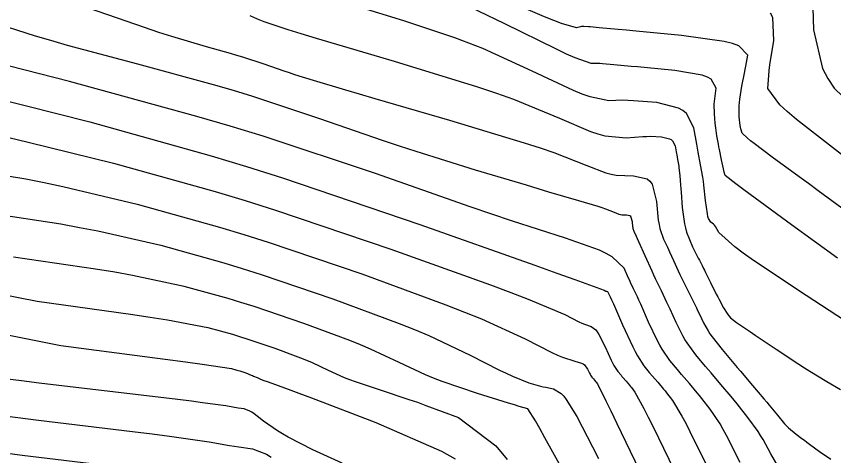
# Model space of a CAD drawing. Header units: metres. Extents: x 837476 to 838477, y 1189012 to 1191014.
# Drawn here: x 837847.02 to 837894.96, y 1189195.49 to 1189221.29 of the extents above; entities that cross this region are included whole.
import ezdxf

# ---------------------------------------------------------------- set-up
doc = ezdxf.new("R2010")
doc.units = ezdxf.units.M
doc.header["$LTSCALE"] = 0.3
doc.layers.add('COTAS 10', color=1, linetype='Continuous')
doc.layers.add('COTAS INT', color=252, linetype='Continuous')

msp = doc.modelspace()

# ---------------------------------------------------------------- linework, layer by layer
at = {"layer": 'COTAS 10'}
for points in [[(837850.729, 1189221.967), (837854.51, 1189220.655), (837855.357, 1189220.372), (837856.117, 1189220.125), (837858.14, 1189219.522), (837859.545, 1189219.139), (837859.915, 1189219.029), (837860.278, 1189218.918), (837861.521, 1189218.506), (837862.69, 1189218.103), (837863.005, 1189217.998), (837863.318, 1189217.896), (837864.418, 1189217.553), (837866.297, 1189216.997), (837867.1, 1189216.761), (837868.025, 1189216.49), (837872.39, 1189215.215), (837876.768, 1189213.891), (837877.702, 1189213.589), (837878.516, 1189213.315), (837880.451, 1189212.56), (837881.566, 1189212.117), (837881.863, 1189212.041), (837882.156, 1189211.985), (837883.17, 1189211.949), (837883.974, 1189211.777), (837884.134, 1189211.635), (837884.267, 1189211.453), (837884.522, 1189210.452), (837884.631, 1189209.341), (837884.672, 1189209.089), (837884.719, 1189208.861), (837884.926, 1189208.235), (837885.163, 1189207.757), (837885.228, 1189207.622), (837885.293, 1189207.485), (837885.523, 1189206.979), (837885.802, 1189206.373), (837885.897, 1189206.173), (837885.999, 1189205.96), (837886.435, 1189205.074), (837886.859, 1189204.213), (837886.955, 1189204.015), (837887.041, 1189203.835), (837887.274, 1189203.331), (837887.545, 1189202.856), (837887.656, 1189202.694), (837887.781, 1189202.519), (837888.364, 1189201.778), (837889.054, 1189200.95), (837889.248, 1189200.72), (837889.443, 1189200.49), (837890.156, 1189199.658), (837890.817, 1189198.883), (837890.979, 1189198.689), (837891.132, 1189198.504), (837891.607, 1189197.911), (837892.028, 1189197.416), (837892.147, 1189197.293), (837892.267, 1189197.176), (837892.705, 1189196.805), (837893.048, 1189196.549), (837893.186, 1189196.446), (837893.332, 1189196.338), (837893.484, 1189196.225), (837894.078, 1189195.785), (837894.734, 1189195.34)], [(837895.536, 1189213.071), (837892.722, 1189215.247), (837892.184, 1189215.71), (837891.75, 1189216.113), (837891.055, 1189217.066), (837891.099, 1189217.836), (837891.131, 1189218.124), (837891.172, 1189218.445), (837891.393, 1189219.875), (837891.335, 1189221.221), (837891.201, 1189221.489)], [(837844.098, 1189212.342), (837847.584, 1189211.771), (837848.647, 1189211.56), (837849.753, 1189211.325), (837854.098, 1189210.288), (837858.928, 1189208.939), (837860.34, 1189208.508), (837861.783, 1189208.052), (837867.26, 1189206.2), (837872.188, 1189204.39), (837873.285, 1189203.961), (837874.265, 1189203.563), (837876.838, 1189202.39), (837878.388, 1189201.6), (837878.723, 1189201.444), (837879.018, 1189201.315), (837879.742, 1189201.076), (837880.135, 1189200.97), (837880.222, 1189200.924), (837880.298, 1189200.872), (837880.491, 1189200.623), (837880.607, 1189200.373), (837880.634, 1189200.319), (837880.659, 1189200.272), (837880.733, 1189200.156), (837880.793, 1189200.083), (837880.827, 1189200.043), (837880.89, 1189199.97), (837880.954, 1189199.894), (837880.972, 1189199.872), (837880.991, 1189199.849), (837881.059, 1189199.763), (837881.556, 1189198.767), (837881.845, 1189198.17), (837882.2, 1189197.435), (837884.027, 1189193.621)], [(837866.102, 1189195.101), (837864.398, 1189195.885), (837862.947, 1189196.632), (837862.618, 1189196.819), (837862.319, 1189196.998), (837861.501, 1189197.575), (837860.952, 1189198.002), (837860.823, 1189198.087), (837860.704, 1189198.157), (837860.358, 1189198.289), (837860.024, 1189198.338), (837859.913, 1189198.356), (837859.793, 1189198.376), (837859.293, 1189198.462), (837857.934, 1189198.648), (837857.273, 1189198.732), (837856.488, 1189198.829), (837848.362, 1189199.805), (837847.323, 1189199.933), (837846.347, 1189200.054)]]:
    msp.add_lwpolyline(points, dxfattribs=at)
at = {"layer": 'COTAS INT'}
for points in [[(837895.127, 1189207.116), (837892.434, 1189209.079), (837890.019, 1189210.848), (837889.554, 1189211.193), (837889.178, 1189211.475), (837888.555, 1189211.97), (837888.493, 1189212.164), (837888.469, 1189212.256), (837888.444, 1189212.364), (837888.33, 1189212.893), (837888.21, 1189213.493), (837888.181, 1189213.647), (837888.153, 1189213.795), (837888.066, 1189214.285), (837887.997, 1189214.759), (837887.98, 1189214.897), (837887.965, 1189215.038), (837887.917, 1189215.573), (837887.91, 1189216.141), (837887.92, 1189216.303), (837887.934, 1189216.467), (837888.03, 1189217.079), (837887.735, 1189217.619), (837887.504, 1189217.738), (837887.207, 1189217.845), (837885.597, 1189218.121), (837883.811, 1189218.289), (837883.404, 1189218.328), (837883.035, 1189218.363), (837882.021, 1189218.461), (837881.352, 1189218.516), (837881.201, 1189218.524), (837881.065, 1189218.529), (837880.698, 1189218.523), (837879.757, 1189218.864), (837879.259, 1189219.088), (837878.658, 1189219.368), (837875.63, 1189220.848), (837872.557, 1189222.361)], [(837896.477, 1189209.256), (837894.005, 1189211.072), (837893.421, 1189211.5), (837892.882, 1189211.895), (837891.299, 1189213.051), (837890.239, 1189213.841), (837890.03, 1189214.005), (837889.857, 1189214.146), (837889.536, 1189214.456), (837889.46, 1189214.698), (837889.442, 1189214.795), (837889.425, 1189214.906), (837889.374, 1189215.414), (837889.372, 1189216.05), (837889.385, 1189216.241), (837889.406, 1189216.438), (837889.531, 1189217.204), (837889.685, 1189217.974), (837889.723, 1189218.174), (837889.759, 1189218.368), (837889.875, 1189219.019), (837889.342, 1189219.571), (837888.969, 1189219.702), (837888.498, 1189219.823), (837885.984, 1189220.182), (837883.326, 1189220.431), (837882.765, 1189220.483), (837882.28, 1189220.528), (837881.157, 1189220.629), (837880.639, 1189220.673), (837880.534, 1189220.682), (837880.273, 1189220.706), (837880.168, 1189220.699), (837880.124, 1189220.692), (837880.074, 1189220.682), (837879.839, 1189220.63), (837878.965, 1189220.869), (837878.512, 1189221.043), (837877.967, 1189221.264), (837875.238, 1189222.454)], [(837893.658, 1189222.455), (837893.731, 1189220.496), (837894.251, 1189218.239), (837894.559, 1189217.655), (837894.938, 1189217.089), (837896.901, 1189215.19)], [(837896.428, 1189202.887), (837893.287, 1189204.939), (837890.212, 1189206.995), (837889.606, 1189207.424), (837889.106, 1189207.793), (837888.185, 1189208.622), (837887.973, 1189208.979), (837887.92, 1189209.051), (837887.87, 1189209.11), (837887.709, 1189209.228), (837887.574, 1189209.448), (837887.541, 1189209.573), (837887.509, 1189209.725), (837887.405, 1189210.505), (837887.303, 1189211.41), (837887.272, 1189211.641), (837887.239, 1189211.864), (837887.109, 1189212.598), (837886.964, 1189213.343), (837886.921, 1189213.572), (837886.878, 1189213.811), (837886.714, 1189214.758), (837886.277, 1189215.602), (837886.061, 1189215.775), (837885.805, 1189215.923), (837884.536, 1189216.242), (837883.171, 1189216.35), (837882.853, 1189216.365), (837882.561, 1189216.374), (837881.725, 1189216.351), (837880.632, 1189216.578), (837880.178, 1189216.744), (837879.659, 1189216.954), (837877.237, 1189218.085), (837874.35, 1189219.402), (837873.538, 1189219.73), (837872.719, 1189220.041), (837869.717, 1189221.033), (837867.042, 1189221.85)], [(837860.69, 1189221.342), (837860.957, 1189221.234), (837861.043, 1189221.198), (837861.135, 1189221.158), (837861.51, 1189220.992), (837862.933, 1189220.523), (837863.685, 1189220.294), (837864.593, 1189220.021), (837869.163, 1189218.675), (837874.044, 1189217.17), (837875.147, 1189216.797), (837876.143, 1189216.443), (837878.844, 1189215.322), (837880.659, 1189214.54), (837881.097, 1189214.4), (837881.507, 1189214.292), (837882.752, 1189214.18), (837883.716, 1189214.251), (837883.948, 1189214.26), (837884.166, 1189214.265), (837884.824, 1189214.241), (837885.287, 1189214.124), (837885.381, 1189214.07), (837885.46, 1189214.007), (837885.619, 1189213.699), (837885.679, 1189213.353), (837885.695, 1189213.266), (837885.711, 1189213.182), (837885.764, 1189212.91), (837885.814, 1189212.616), (837885.827, 1189212.518), (837885.841, 1189212.413), (837885.888, 1189211.975), (837885.938, 1189211.393), (837885.953, 1189211.196), (837885.968, 1189210.985), (837886.025, 1189210.097), (837886.156, 1189209.144), (837886.216, 1189208.892), (837886.288, 1189208.645), (837886.635, 1189207.795), (837886.974, 1189207.129), (837887.041, 1189206.998), (837887.095, 1189206.889), (837887.194, 1189206.69), (837887.283, 1189206.508), (837887.332, 1189206.41), (837887.39, 1189206.291), (837887.688, 1189205.693), (837888.025, 1189205.021), (837888.109, 1189204.855), (837888.189, 1189204.699), (837888.441, 1189204.211), (837888.698, 1189203.817), (837888.779, 1189203.72), (837888.866, 1189203.629), (837889.216, 1189203.346), (837889.804, 1189202.956), (837890.039, 1189202.798), (837890.307, 1189202.618), (837891.537, 1189201.786), (837892.865, 1189200.905), (837893.194, 1189200.693), (837893.507, 1189200.496), (837894.497, 1189199.901), (837895.302, 1189199.426)], [(837891.645, 1189194.902), (837891.214, 1189195.663), (837890.768, 1189196.495), (837890.627, 1189196.725), (837890.479, 1189196.956), (837889.881, 1189197.788), (837889.245, 1189198.59), (837889.073, 1189198.802), (837888.903, 1189199.009), (837888.303, 1189199.72), (837887.72, 1189200.401), (837887.56, 1189200.589), (837887.402, 1189200.777), (837886.838, 1189201.454), (837886.319, 1189202.156), (837886.189, 1189202.36), (837886.066, 1189202.568), (837885.67, 1189203.354), (837885.321, 1189204.131), (837885.227, 1189204.334), (837885.135, 1189204.532), (837884.81, 1189205.202), (837884.471, 1189205.905), (837884.368, 1189206.124), (837884.263, 1189206.353), (837883.852, 1189207.267), (837883.49, 1189208.08), (837883.416, 1189208.246), (837883.353, 1189208.386), (837883.218, 1189208.676), (837883.164, 1189208.838), (837883.152, 1189208.897), (837883.141, 1189208.963), (837883.113, 1189209.251), (837883.047, 1189209.51), (837883.013, 1189209.557), (837882.971, 1189209.594), (837882.763, 1189209.639), (837882.5, 1189209.648), (837882.424, 1189209.663), (837882.347, 1189209.682), (837882.058, 1189209.797), (837881.556, 1189209.993), (837881.345, 1189210.064), (837881.103, 1189210.142), (837879.968, 1189210.485), (837878.226, 1189211), (837877.601, 1189211.186), (837876.914, 1189211.391), (837873.92, 1189212.289), (837870.453, 1189213.372), (837869.469, 1189213.693), (837868.474, 1189214.023), (837864.791, 1189215.292), (837860.875, 1189216.592), (837859.733, 1189216.942), (837858.565, 1189217.287), (837854.14, 1189218.495), (837850.016, 1189219.596), (837849.039, 1189219.874), (837848.133, 1189220.14), (837845.457, 1189221.001)], [(837889.417, 1189195.153), (837888.626, 1189196.73), (837888.432, 1189197.087), (837888.248, 1189197.408), (837887.675, 1189198.281), (837887.182, 1189198.905), (837887.048, 1189199.07), (837886.916, 1189199.231), (837886.449, 1189199.783), (837885.996, 1189200.311), (837885.75, 1189200.603), (837885.311, 1189201.129), (837884.857, 1189201.793), (837884.723, 1189202.026), (837884.586, 1189202.281), (837884.065, 1189203.377), (837883.6, 1189204.427), (837883.499, 1189204.653), (837883.41, 1189204.851), (837883.185, 1189205.33), (837883.011, 1189205.695), (837882.953, 1189205.82), (837882.89, 1189205.957), (837882.629, 1189206.541), (837881.926, 1189207.208), (837881.585, 1189207.398), (837881.18, 1189207.589), (837879.191, 1189208.299), (837876.022, 1189209.318), (837874.874, 1189209.705), (837873.609, 1189210.138), (837868.061, 1189212.079), (837861.472, 1189214.267), (837859.55, 1189214.855), (837857.586, 1189215.435), (837850.14, 1189217.468), (837843.915, 1189219.068)], [(837845.671, 1189216.535), (837851.334, 1189215.107), (837858.427, 1189213.126), (837860.499, 1189212.493), (837862.617, 1189211.824), (837870.66, 1189209.103), (837877.397, 1189206.712), (837878.692, 1189206.25), (837879.741, 1189205.876), (837881.468, 1189205.247), (837881.566, 1189205.197), (837881.587, 1189205.187), (837881.605, 1189205.179), (837881.651, 1189205.164), (837881.805, 1189204.864), (837881.892, 1189204.676), (837881.998, 1189204.442), (837882.539, 1189203.221), (837883.136, 1189201.927), (837883.276, 1189201.648), (837883.406, 1189201.403), (837883.785, 1189200.805), (837884.097, 1189200.43), (837884.273, 1189200.222), (837884.596, 1189199.845), (837884.929, 1189199.452), (837885.023, 1189199.337), (837885.118, 1189199.22), (837885.47, 1189198.775), (837886.017, 1189197.861), (837886.236, 1189197.448), (837886.484, 1189196.965), (837887.621, 1189194.642)], [(837846.574, 1189214.19), (837847.712, 1189213.93), (837852.716, 1189212.697), (837858.678, 1189211.032), (837860.419, 1189210.501), (837862.2, 1189209.938), (837868.96, 1189207.651), (837874.793, 1189205.551), (837875.989, 1189205.106), (837877.003, 1189204.72), (837879.153, 1189203.819), (837879.977, 1189203.398), (837880.155, 1189203.315), (837880.312, 1189203.247), (837880.696, 1189203.12), (837880.97, 1189202.917), (837881.057, 1189202.8), (837881.148, 1189202.657), (837881.515, 1189201.922), (837881.871, 1189201.15), (837881.955, 1189200.983), (837882.033, 1189200.837), (837882.259, 1189200.48), (837882.445, 1189200.257), (837882.498, 1189200.194), (837882.55, 1189200.132), (837882.743, 1189199.908), (837882.941, 1189199.673), (837882.997, 1189199.604), (837883.054, 1189199.534), (837883.264, 1189199.269), (837883.787, 1189198.314), (837884.041, 1189197.809), (837884.342, 1189197.2), (837885.824, 1189194.131)], [(837845.48, 1189209.76), (837849.625, 1189209.128), (837850.72, 1189208.929), (837851.793, 1189208.72), (837855.48, 1189207.879), (837859.179, 1189206.846), (837860.26, 1189206.516), (837861.365, 1189206.167), (837865.56, 1189204.748), (837869.444, 1189203.302), (837870.354, 1189202.937), (837871.192, 1189202.586), (837873.617, 1189201.445), (837875.334, 1189200.561), (837875.725, 1189200.373), (837876.079, 1189200.209), (837877.052, 1189199.821), (837877.72, 1189199.629), (837877.881, 1189199.588), (837878.033, 1189199.553), (837878.495, 1189199.471), (837878.945, 1189199.194), (837879.089, 1189199.036), (837879.24, 1189198.843), (837879.857, 1189197.85), (837880.778, 1189196.065), (837881.122, 1189195.373)], [(837879.582, 1189193.716), (837877.992, 1189196.593), (837877.682, 1189197.143), (837877.428, 1189197.585), (837876.983, 1189198.293), (837876.484, 1189198.436), (837876.197, 1189198.523), (837875.845, 1189198.631), (837874.036, 1189199.191), (837871.976, 1189199.892), (837871.466, 1189200.088), (837870.982, 1189200.285), (837869.453, 1189201.003), (837867.769, 1189201.795), (837867.188, 1189202.039), (837866.556, 1189202.293), (837863.86, 1189203.296), (837860.948, 1189204.281), (837860.181, 1189204.523), (837859.43, 1189204.752), (837856.862, 1189205.469), (837853.834, 1189206.115), (837852.794, 1189206.299), (837851.666, 1189206.485), (837846.862, 1189207.177)], [(837842.354, 1189205.755), (837848.245, 1189204.594), (837853.706, 1189203.843), (837854.867, 1189203.669), (837855.875, 1189203.51), (837858.245, 1189203.06), (837859.681, 1189202.659), (837860.101, 1189202.531), (837860.53, 1189202.395), (837862.159, 1189201.844), (837863.668, 1189201.283), (837864.021, 1189201.141), (837864.347, 1189201.004), (837865.289, 1189200.561), (837866.217, 1189200.137), (837866.534, 1189200.012), (837866.876, 1189199.885), (837868.328, 1189199.399), (837870.021, 1189198.845), (837870.514, 1189198.674), (837871.019, 1189198.496), (837872.934, 1189197.788), (837875.105, 1189196.116), (837875.771, 1189195.33)], [(837842.749, 1189203.367), (837849.627, 1189202.012), (837855.747, 1189201.2), (837856.94, 1189201.039), (837857.916, 1189200.905), (837859.627, 1189200.651), (837859.932, 1189200.565), (837860.021, 1189200.538), (837860.113, 1189200.509), (837860.459, 1189200.392), (837860.78, 1189200.273), (837860.855, 1189200.242), (837860.924, 1189200.214), (837861.124, 1189200.119), (837861.322, 1189200.029), (837861.389, 1189200.003), (837861.462, 1189199.975), (837861.771, 1189199.872), (837862.948, 1189199.443), (837863.569, 1189199.21), (837864.317, 1189198.927), (837868.084, 1189197.495), (837871.933, 1189195.806), (837872.734, 1189195.362)], [(837842.978, 1189198.302), (837848.324, 1189197.636), (837853.824, 1189196.969), (837854.987, 1189196.822), (837855.993, 1189196.691), (837858.324, 1189196.354), (837859.51, 1189196.151), (837859.793, 1189196.105), (837860.057, 1189196.062), (837860.849, 1189195.946), (837861.669, 1189195.632), (837861.951, 1189195.466)], [(837842.455, 1189196.245), (837847.356, 1189195.585), (837852.394, 1189194.964)]]:
    msp.add_lwpolyline(points, dxfattribs=at)

doc.saveas('drawing.dxf')
